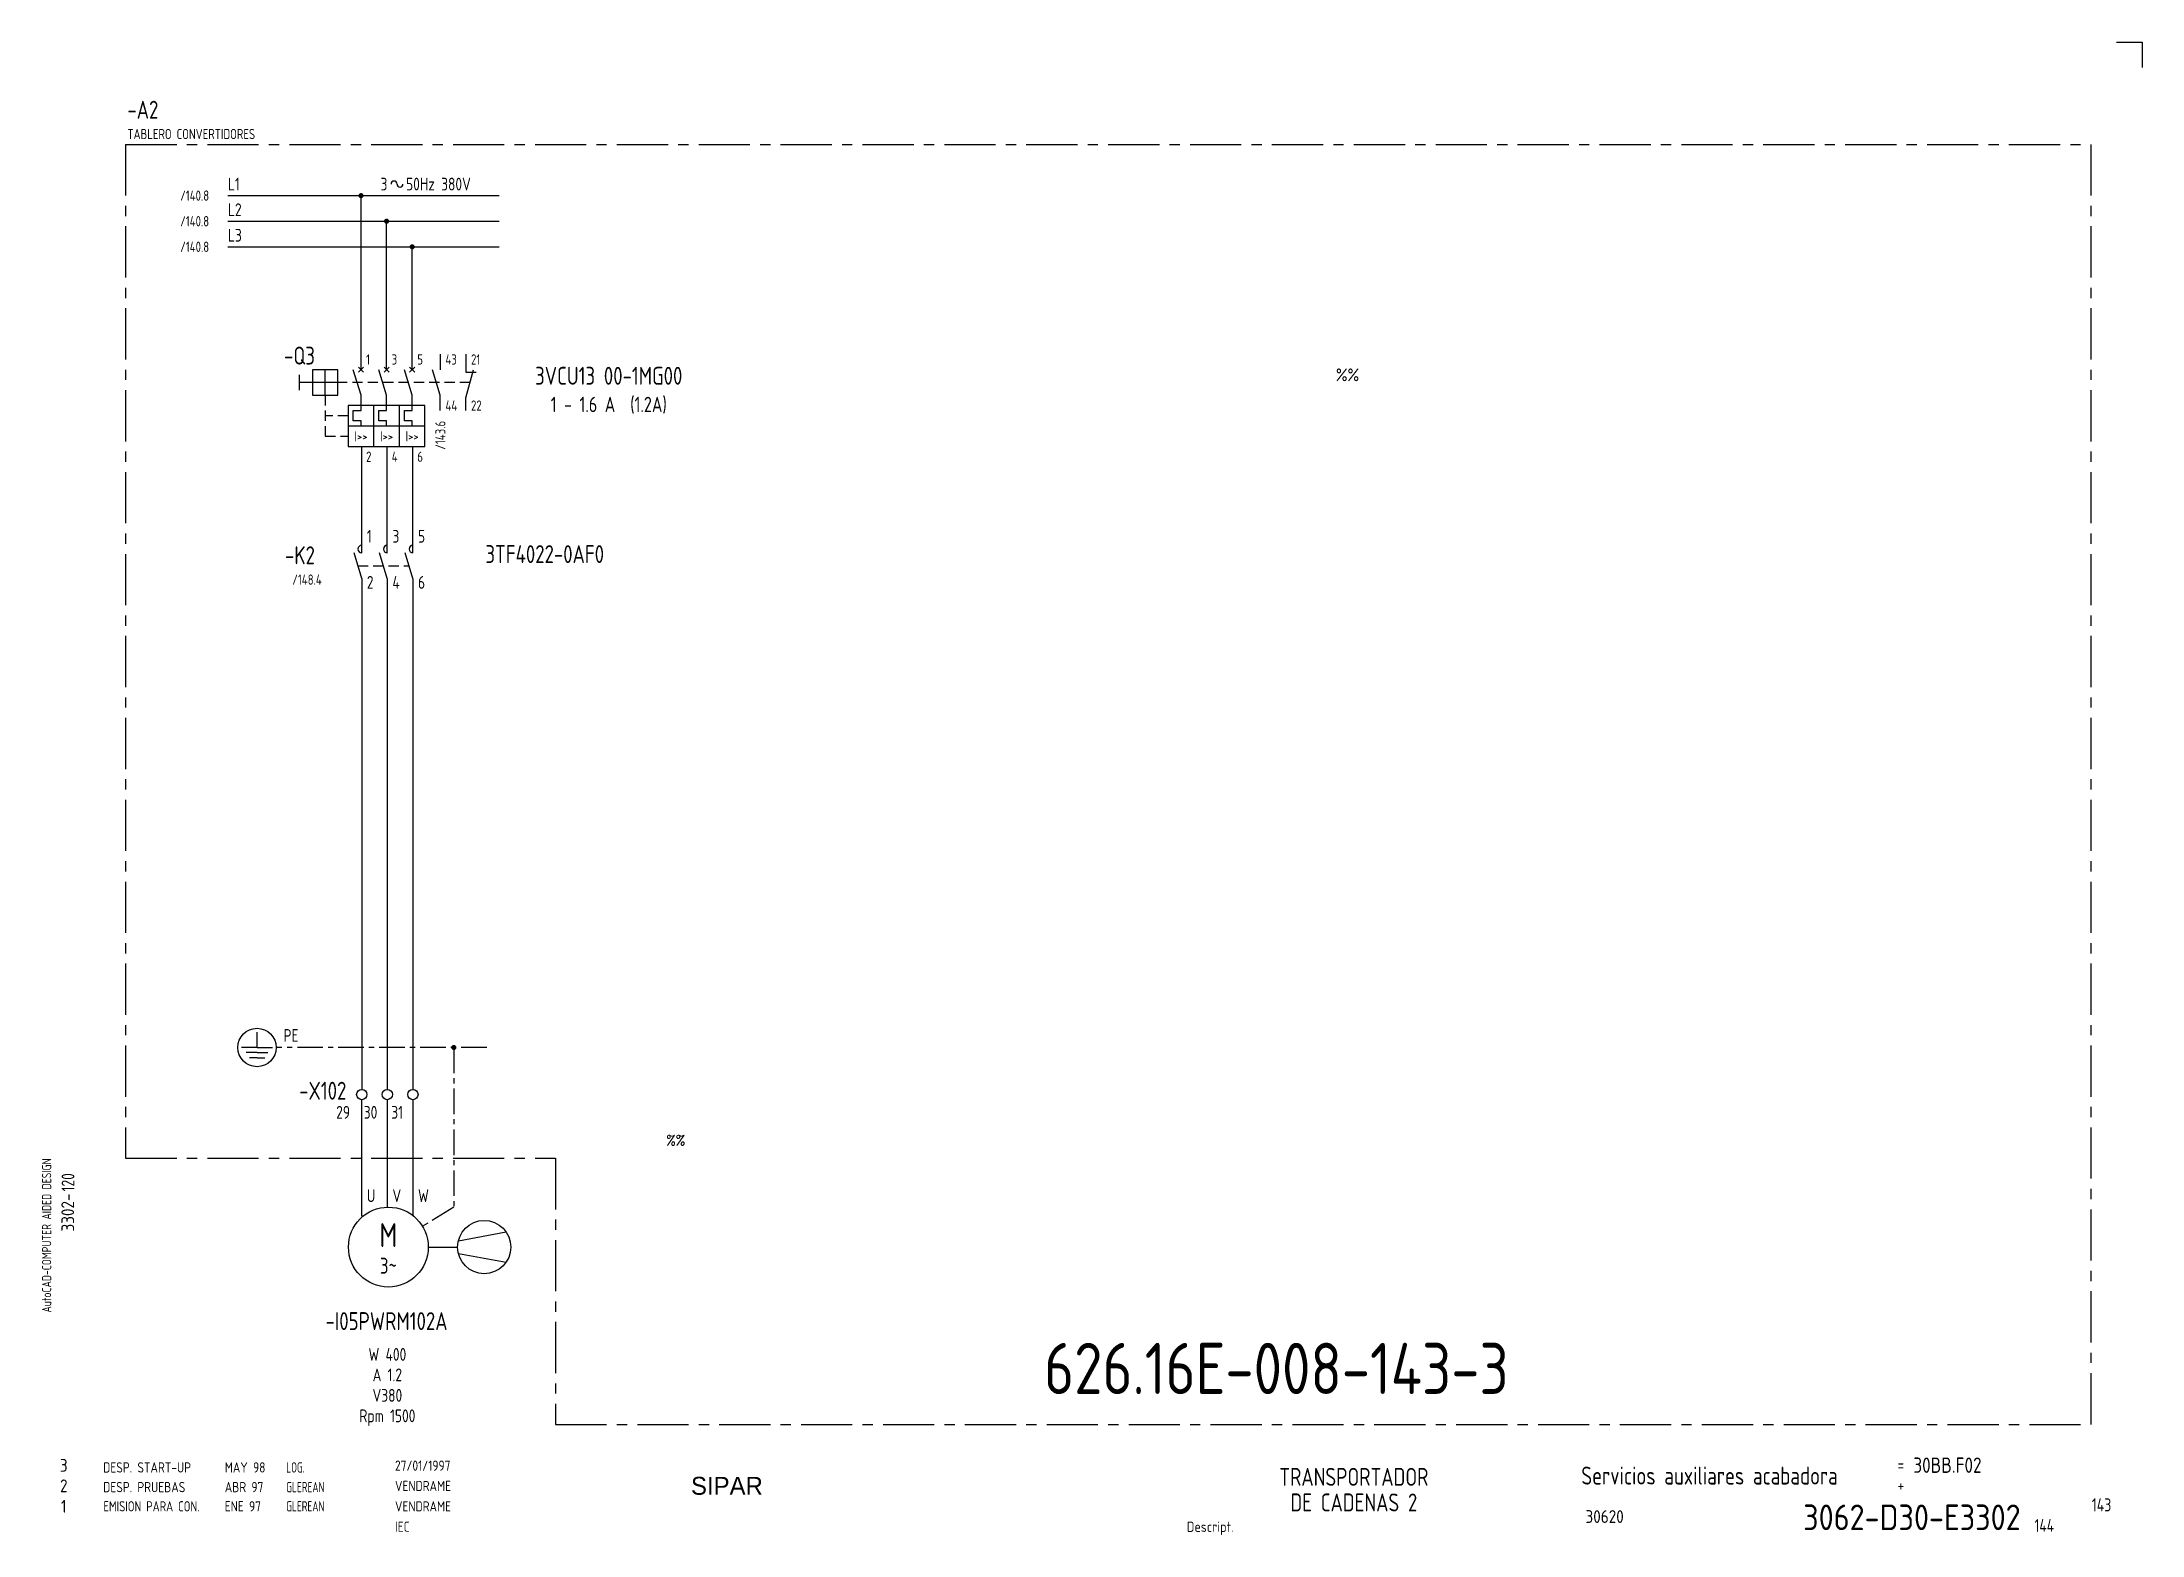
# Model space of a CAD drawing. Extents: x 10 to 420, y 5 to 297.
import ezdxf
from ezdxf.enums import TextEntityAlignment as Align

# ---------------------------------------------------------------- set-up
doc = ezdxf.new("R2010")
doc.units = 0
doc.header["$LTSCALE"] = 8
doc.header["$MEASUREMENT"] = 0
for name, pattern in [('CENTER', [2, 1.25, -0.25, 0.25, -0.25]), ('CENTER12', [1, 0.625, -0.125, 0.125, -0.125]), ('HIDDEN', [0.375, 0.25, -0.125])]:
    doc.linetypes.add(name, pattern=pattern)
doc.layers.get('0').update_dxf_attribs({"linetype": 'CONTINUOUS'})
doc.layers.add('CART', color=7, linetype='CONTINUOUS')
doc.styles.add('DIN', font='DIN', dxfattribs={"width": 0.85})
doc.styles.add('SIMPLEX', font='SIMPLEX', dxfattribs={"width": 0.9})
doc.styles.add('UNIV', font='UNIV')

# ---------------------------------------------------------------- blocks, each defined once
blk = doc.blocks.new('WB-FG100')
at = {"layer": 'CART', "color": 1}
for p, q in [((415, 297), (420, 297)), ((420, 297), (420, 292))]:
    blk.add_line(p, q, dxfattribs=at)
at = {"layer": 'CART', "color": 1, "style": 'DIN', "width": 0.8}
blk.add_text('AutoCAD-COMPUTER AIDED DESIGN', height=1.8, rotation=90, dxfattribs=at).set_placement((11.47, 48.84))
at = {"layer": 'CART', "color": 3, "style": 'DIN', "width": 0.8}
for s, p in [('=', (372.24, 17.91)), ('+', (372.24, 13.87))]:
    blk.add_text(s, height=2.5, dxfattribs=at).set_placement(p)
at = {"layer": 'CART', "color": 7, "style": 'DIN', "width": 0.9}
blk.add_attdef('FILE', text='', height=2.5, rotation=90, dxfattribs=at).set_placement((15.95, 68.38), align=Align.CENTER)
for tag, p in [('MOD-3', (13.92, 19)), ('MOD-2', (13.92, 15)), ('MOD-1', (13.92, 11)), ('NR.COMMESSA', (315, 9))]:
    blk.add_attdef(tag, text='', height=2.5, dxfattribs=at).set_placement(p, align=Align.MIDDLE)
at = {"layer": 'CART', "color": 7, "style": 'DIN'}
for tag, width, p in [('REV-3', 0.9, (21.66, 19)), ('DATA-3', 0.9, (45.37, 19)), ('NOME-3', 0.9, (57.37, 19)), ('REV-2', 0.9, (21.66, 15)), ('DATA-2', 0.9, (45.37, 15)), ('NOME-2', 0.9, (57.37, 15)), ('REV-1', 0.9, (21.66, 11)), ('DATA-1', 0.9, (45.37, 11)), ('NOME-1', 0.7, (57.37, 11))]:
    blk.add_attdef(tag, text='', height=2, dxfattribs=dict(at, width=width)).set_placement(p, align=Align.MIDDLE_LEFT)
at = {"layer": 'CART', "color": 7, "style": 'DIN', "width": 0.9}
for tag, p, height in [('DATA', (78.64, 17.94), 2), ('ESECUTORE', (78.64, 13.97), 2), ('CONTROLLORE', (78.64, 9.99), 2), ('SEGUE', (398.93, 5.65), 2.8), ('NORMA', (78.64, 6.01), 2)]:
    blk.add_attdef(tag, p, '', height=height, dxfattribs=at)
at = {"layer": 'CART', "color": 2, "style": 'DIN', "width": 0.9}
for tag, p in [('TITOLO-1/3', (266.5, 18.23)), ('TITOLO-1/2', (266.5, 15.73)), ('TITOLO-2/3', (266.5, 13.18)), ('TITOLO-2/2', (266.5, 10.68)), ('TITOLO-3/3', (266.5, 8.13))]:
    blk.add_attdef(tag, text='', height=3.5, dxfattribs=at).set_placement(p, align=Align.MIDDLE)
at = {"layer": 'CART', "color": 3, "style": 'DIN', "width": 0.9}
blk.add_attdef('ASSIEME', text='', height=3.5, dxfattribs=at).set_placement((334, 17), align=Align.MIDDLE)
at = {"layer": 'CART', "color": 3, "style": 'DIN', "width": 0.85}
for tag, p in [('=', (375.33, 16.63)), ('+', (375.33, 12.76))]:
    blk.add_attdef(tag, text='', height=3, dxfattribs=at).set_placement(p, align=Align.BOTTOM_LEFT)
at = {"layer": 'CART', "color": 3, "style": 'DIN', "width": 0.9}
blk.add_attdef('FOGLIO', text='', height=2.8, dxfattribs=at).set_placement((414.2, 9.56), align=Align.RIGHT)
at = {"layer": 'CART', "color": 2, "style": 'DIN', "width": 0.9}
blk.add_attdef('DISEGNO', text='', height=5, dxfattribs=at).set_placement((395.27, 6.35), align=Align.RIGHT)
at = {"layer": 'CART', "color": 1, "style": 'DIN', "width": 0.9}
blk.add_attdef('TIPOLOGIA', (233.37, 6), '', height=2, dxfattribs=at)
blk = doc.blocks.new('DESP')
at = {"linetype": 'Continuous', "style": 'DIN'}
for s, width, p in [('DESP. START-UP', 0.85, (21.62, 17.59)), ('MAY 98', 0.85, (45.38, 17.59)), ('LOG.', 0.7, (57.38, 17.59))]:
    blk.add_text(s, height=2, dxfattribs=dict(at, width=width)).set_placement(p)
blk = doc.blocks.new('M')
at = {"color": 7}
for p, q in [((-17.81, 31.91), (-8.49, 33.61)), ((-23.69, 30.66), (-17.97, 30.66)), ((-17.81, 29.4), (-8.49, 27.7))]:
    blk.add_line(p, q, dxfattribs=at)
for centre, radius in [((-31.49, 30.66), 7.8), ((-12.77, 30.66), 5.2)]:
    blk.add_circle(centre, radius, dxfattribs=at)
at = {"color": 7, "style": 'DIN', "width": 0.8}
for s, height, p in [('M', 4.68, (-31.49, 30.66)), ('3~', 3.12, (-31.49, 25.46))]:
    blk.add_text(s, height=height, dxfattribs=at).set_placement(p, align=Align.CENTER)

msp = doc.modelspace()

# ---------------------------------------------------------------- linework, layer by layer
at = {"color": 3, "linetype": 'CENTER'}
for p, q in [((26, 277), (410, 277)), ((26, 277), (26, 79)), ((410, 277), (410, 27)), ((26, 79), (110, 79)), ((110, 79), (110, 27)), ((110, 27), (410, 27))]:
    msp.add_line(p, q, dxfattribs=at)
for p, q in [((46, 267), (99, 267)), ((72, 249), (72, 267)), ((46, 262), (99, 262)), ((77, 233), (77, 262)), ((46, 257), (99, 257)), ((82, 233), (82, 257)), ((72, 233), (72, 249)), ((87.5, 236), (87.5, 233)), ((92.5, 236), (92.5, 232.5)), ((60, 229), (60, 232)), ((67.5, 230.5), (60, 230.5)), ((62.5, 233), (62.5, 228)), ((67.5, 233), (62.5, 233)), ((65, 228), (65, 233)), ((67.5, 228), (67.5, 233)), ((72, 228), (70.5, 233)), ((71.5, 233.5), (72.5, 232.5)), ((71.5, 232.5), (72.5, 233.5)), ((77, 228), (75.5, 233)), ((76.5, 232.5), (77.5, 233.5)), ((76.5, 233.5), (77.5, 232.5)), ((82, 228), (80.5, 233)), ((81.5, 233.5), (82.5, 232.5)), ((81.5, 232.5), (82.5, 233.5)), ((87.5, 228), (86, 233)), ((92.5, 227.5), (94, 233)), ((92.5, 232.5), (94.5, 232.5)), ((62.5, 228), (67.5, 228)), ((69.5, 226), (69.5, 218)), ((84.5, 226), (69.5, 226)), ((72, 225), (72, 228)), ((74.5, 218), (74.5, 226)), ((77, 225), (77, 228)), ((79.5, 218), (79.5, 226)), ((79.5, 218), (79.5, 226)), ((82, 225), (82, 228)), ((84.5, 218), (84.5, 226)), ((87.5, 225), (87.5, 228)), ((92.5, 225), (92.5, 227.5)), ((84.5, 222), (69.5, 222)), ((70.5, 225), (72, 225)), ((70.5, 223), (70.5, 225)), ((72, 223), (70.5, 223)), ((72, 222), (72, 223)), ((75.5, 225), (77, 225)), ((75.5, 223), (75.5, 225)), ((77, 223), (75.5, 223)), ((77, 222), (77, 223)), ((80.5, 223), (80.5, 225)), ((80.5, 225), (82, 225)), ((82, 223), (80.5, 223)), ((82, 222), (82, 223)), ((69.5, 218), (84.5, 218)), ((72.14, 197.21), (72.14, 217.99)), ((77.14, 197.21), (77.14, 217.99)), ((82.14, 197.21), (82.14, 217.99)), ((72.14, 192.21), (70.64, 197.21)), ((77.14, 192.21), (75.64, 197.21)), ((82.14, 192.21), (80.64, 197.21)), ((72.14, 67.66), (72.14, 90.42)), ((77.14, 90.42), (77.14, 69.42)), ((82.14, 90.42), (82.14, 67.66))]:
    msp.add_line(p, q)
at = {"linetype": 'HIDDEN'}
for p, q in [((93.32, 230.5), (67.5, 230.5)), ((65, 228), (65, 220)), ((69.5, 224), (65, 224)), ((65, 220), (69.5, 220)), ((71.39, 194.71), (81.39, 194.71))]:
    msp.add_line(p, q, dxfattribs=at)
at = {"linetype": 'Continuous'}
for p, q in [((72.14, 192.21), (72.14, 92.42)), ((77.14, 192.21), (77.14, 92.42)), ((82.14, 192.21), (82.14, 92.42)), ((51.68, 100.61), (51.68, 103.61)), ((51.68, 100.61), (48.68, 100.61)), ((51.68, 99.61), (49.58, 99.61)), ((51.68, 98.61), (50.18, 98.61)), ((51.68, 100.61), (54.68, 100.61)), ((51.68, 99.61), (53.78, 99.61)), ((51.68, 98.61), (53.18, 98.61))]:
    msp.add_line(p, q, dxfattribs=at)
at = {"linetype": 'CENTER12'}
for p, q in [((96.56, 100.61), (55.43, 100.61)), ((90.14, 100.61), (90.14, 69.42)), ((90.14, 69.42), (83.95, 65.61))]:
    msp.add_line(p, q, dxfattribs=at)
at = {"const_width": 0.5}
for points in [[(71.75, 267, 1), (72.25, 267, 1)], [(76.75, 262, 1), (77.25, 262, 1)], [(81.75, 257, 1), (82.25, 257, 1)], [(89.89, 100.61, 1), (90.39, 100.61, 1)]]:
    msp.add_lwpolyline(points, format="xyb", close=True, dxfattribs=at)
at = {"linetype": 'Continuous'}
msp.add_circle((51.68, 100.61), 3.75, dxfattribs=at)
for centre in [(72.14, 91.42), (77.14, 91.42), (82.14, 91.42)]:
    msp.add_circle(centre, 1)
for centre, radius, start, end in [((78.45, 269.25), 0.585, 0, 180), ((79.62, 269.25), 0.585, 180, 0), ((72.14, 197.96), 0.75, 90, 270), ((77.14, 197.96), 0.75, 90, 270), ((82.14, 197.96), 0.75, 90, 270)]:
    msp.add_arc(centre, radius, start, end, dxfattribs=at)

# ---------------------------------------------------------------- block references
at = {"linetype": 'HIDDEN'}
msp.add_blockref('M', (108.84, 30.97), dxfattribs=at)
at = {"linetype": 'Continuous'}
msp.add_blockref('DESP', (0, 0), dxfattribs=at)
at = {"layer": 'CART'}
ref = msp.add_blockref('WB-FG100', (0, 0), dxfattribs=at)
ref.add_attrib('TIPOLOGIA', 'Descript.', (233.37, 6), dxfattribs={"color": 1, "height": 2, "style": 'DIN', "width": 0.9})
ref.add_attrib('ASSIEME', 'Servicios auxiliares acabadora', dxfattribs={"color": 3, "height": 3.5, "style": 'DIN', "width": 0.8}).set_placement((335.5, 17), align=Align.MIDDLE)
ref.add_attrib('=', '30BB.F02', dxfattribs={"color": 3, "height": 3, "style": 'DIN', "width": 0.85}).set_placement((375.33, 16.63), align=Align.BOTTOM_LEFT)
ref.add_attrib('NR.COMMESSA', '30620', dxfattribs={"color": 7, "height": 2.5, "style": 'DIN', "width": 0.9}).set_placement((315, 9), align=Align.MIDDLE)
ref.add_attrib('DISEGNO', '3062-D30-E3302', dxfattribs={"color": 2, "height": 5, "style": 'DIN', "width": 0.9}).set_placement((396.29, 6.35), align=Align.RIGHT)
ref.add_attrib('DATA', '27/01/1997', (78.64, 17.94), dxfattribs={"color": 7, "height": 2, "style": 'DIN', "width": 0.85})
ref.add_attrib('ESECUTORE', 'VENDRAME', (78.64, 13.97), dxfattribs={"color": 7, "height": 2, "style": 'DIN', "width": 0.85})
ref.add_attrib('CONTROLLORE', 'VENDRAME', (78.64, 9.99), dxfattribs={"color": 7, "height": 2, "style": 'DIN', "width": 0.85})
ref.add_attrib('NORMA', 'IEC', (78.64, 6.01), dxfattribs={"color": 7, "height": 2, "style": 'DIN', "width": 0.85})
ref.add_attrib('MOD-1', '1', dxfattribs={"color": 7, "height": 2.5, "style": 'DIN', "width": 0.9}).set_placement((13.92, 11), align=Align.MIDDLE)
ref.add_attrib('REV-1', 'EMISION PARA CON.', dxfattribs={"color": 7, "height": 2, "style": 'DIN', "width": 0.8}).set_placement((21.66, 11), align=Align.MIDDLE_LEFT)
ref.add_attrib('DATA-1', 'ENE 97', dxfattribs={"color": 7, "height": 2, "style": 'DIN', "width": 0.85}).set_placement((45.37, 11), align=Align.MIDDLE_LEFT)
ref.add_attrib('NOME-1', 'GLEREAN', dxfattribs={"color": 7, "height": 2, "style": 'DIN', "width": 0.7}).set_placement((57.37, 11), align=Align.MIDDLE_LEFT)
ref.add_attrib('MOD-2', '2', dxfattribs={"color": 7, "height": 2.5, "style": 'DIN', "width": 0.9}).set_placement((13.92, 15), align=Align.MIDDLE)
ref.add_attrib('MOD-3', '3', dxfattribs={"color": 7, "height": 2.5, "style": 'DIN', "width": 0.9}).set_placement((13.92, 19), align=Align.MIDDLE)
ref.add_attrib('FILE', '3302-', dxfattribs={"color": 7, "height": 2.5, "rotation": 90, "style": 'DIN', "width": 0.9}).set_placement((15.95, 68.38), align=Align.CENTER)

# ---------------------------------------------------------------- texts
at = {"color": 3, "style": 'DIN', "width": 0.8}
msp.add_text('-A2', height=3.5, dxfattribs=at).set_placement((26.36, 282.03))
at = {"style": 'DIN'}
for s, height, width, p in [('TABLERO CONVERTIDORES', 2, 0.8, (26.36, 278.03)), ('L1', 2.5, 0.8, (46, 268)), ('3   50Hz 380V', 2.5, 0.8, (75.82, 268)), ('L2', 2.5, 0.8, (46, 263)), ('L3', 2.5, 0.8, (46, 258)), ('1', 2, 0.8, (73, 234)), ('3', 2, 0.8, (78, 234)), ('5', 2, 0.8, (83, 234)), ('43', 2, 0.8, (88.5, 234)), ('21', 2, 0.8, (93.5, 234)), ('%%', 2.5, 0.85, (262.5, 230.75)), ('44', 2, 0.8, (88.5, 225)), ('22', 2, 0.8, (93.5, 225)), ('2', 2, 0.8, (73, 215)), ('4', 2, 0.8, (78, 215)), ('6', 2, 0.8, (83, 215)), ('1', 2.5, 0.8, (73.14, 199.21)), ('3', 2.5, 0.8, (78.14, 199.21)), ('5', 2.5, 0.8, (83.14, 199.21)), ('2', 2.5, 0.8, (73.14, 190.21)), ('4', 2.5, 0.8, (78.14, 190.21)), ('6', 2.5, 0.8, (83.14, 190.21)), ('PE', 2.5, 0.8, (56.85, 101.71)), ('29', 2.5, 0.8, (67.15, 86.7)), ('30', 2.5, 0.8, (72.54, 86.7)), ('31', 2.5, 0.8, (77.92, 86.7)), ('U', 2.5, 0.8, (73.14, 70.42)), ('V', 2.5, 0.8, (78.14, 70.42)), ('W', 2.5, 0.8, (83.14, 70.42)), ('144', 2.5, 0.8, (399, 6))]:
    msp.add_text(s, height=height, dxfattribs=dict(at, width=width)).set_placement(p)
at = {"style": 'DIN', "width": 0.8}
for s, p in [('/140.8', (42.33, 266)), ('/140.8', (42.33, 261)), ('/140.8', (42.33, 256)), ('/148.4', (64.33, 191))]:
    msp.add_text(s, height=2, dxfattribs=at).set_placement(p, align=Align.RIGHT)
at = {"color": 3, "style": 'DIN', "width": 0.8}
for s, height, p in [('-Q3', 3.5, (63, 234)), ('-K2', 3.5, (63, 195)), ('-X102', 3.5, (69.14, 90.42)), ('143', 2.56, (414, 10))]:
    msp.add_text(s, height=height, dxfattribs=at).set_placement(p, align=Align.RIGHT)
at = {"color": 2, "style": 'DIN', "width": 0.8}
for s, p in [('3VCU13 00-1MG00', (120.41, 230.06)), ('3TF4022-0AF0', (107.9, 195.23)), ('-I05PWRM102A', (76.99, 45.42))]:
    msp.add_text(s, height=3.5, dxfattribs=at).set_placement(p, align=Align.CENTER)
at = {"color": 7, "style": 'DIN', "width": 0.8}
msp.add_text('1 - 1.6 A  (1.2A)', height=3, dxfattribs=at).set_placement((120.41, 224.71), align=Align.CENTER)
at = {"style": 'DIN', "width": 0.8}
msp.add_text('/143.6', height=2, rotation=90, dxfattribs=at).set_placement((88.5, 223), align=Align.RIGHT)
for s, height, p in [('I>>', 2, (72, 219)), ('I>>', 2, (77, 219)), ('I>>', 2, (82, 219)), ('W 400', 2.5, (77.15, 39.42)), ('A 1.2', 2.5, (77.15, 35.42)), ('V380', 2.5, (77.15, 31.42)), ('Rpm 1500', 2.5, (77.15, 27.42))]:
    msp.add_text(s, height=height, dxfattribs=at).set_placement(p, align=Align.CENTER)
at = {"color": 7, "linetype": 'Continuous', "style": 'SIMPLEX', "width": 0.9}
msp.add_text('%%', height=2, dxfattribs=at).set_placement((133.5, 82.5), align=Align.MIDDLE)
at = {"style": 'DIN', "width": 0.8}
msp.add_text('120', height=2.5, rotation=90, dxfattribs=at).set_placement((16, 72.5))
at = {"color": 3, "style": 'DIN', "width": 0.8}
for s, p in [('TRANSPORTADOR', (266, 15)), ('DE CADENAS 2', (266, 10))]:
    msp.add_text(s, height=3.5, dxfattribs=at).set_placement(p, align=Align.CENTER)
at = {"linetype": 'Continuous', "style": 'DIN'}
for s, width, p in [('DESP. PRUEBAS', 0.85, (21.62, 13.75)), ('ABR 97', 0.85, (45.38, 13.75)), ('GLEREAN', 0.7, (57.38, 13.75))]:
    msp.add_text(s, height=2, dxfattribs=dict(at, width=width)).set_placement(p)
at = {"color": 2, "insert": (205.47, 42.92), "char_height": 10, "width": 111.0411, "attachment_point": 1, "style": 'DIN'}
msp.add_mtext('626.16E-008-143-3', dxfattribs=at)
at = {"layer": 'CART', "color": 2, "linetype": 'Continuous', "style": 'UNIV'}
msp.add_text('SIPAR', height=3.5, dxfattribs=at).set_placement((143.5, 13.25), align=Align.CENTER)

doc.saveas('drawing.dxf')
